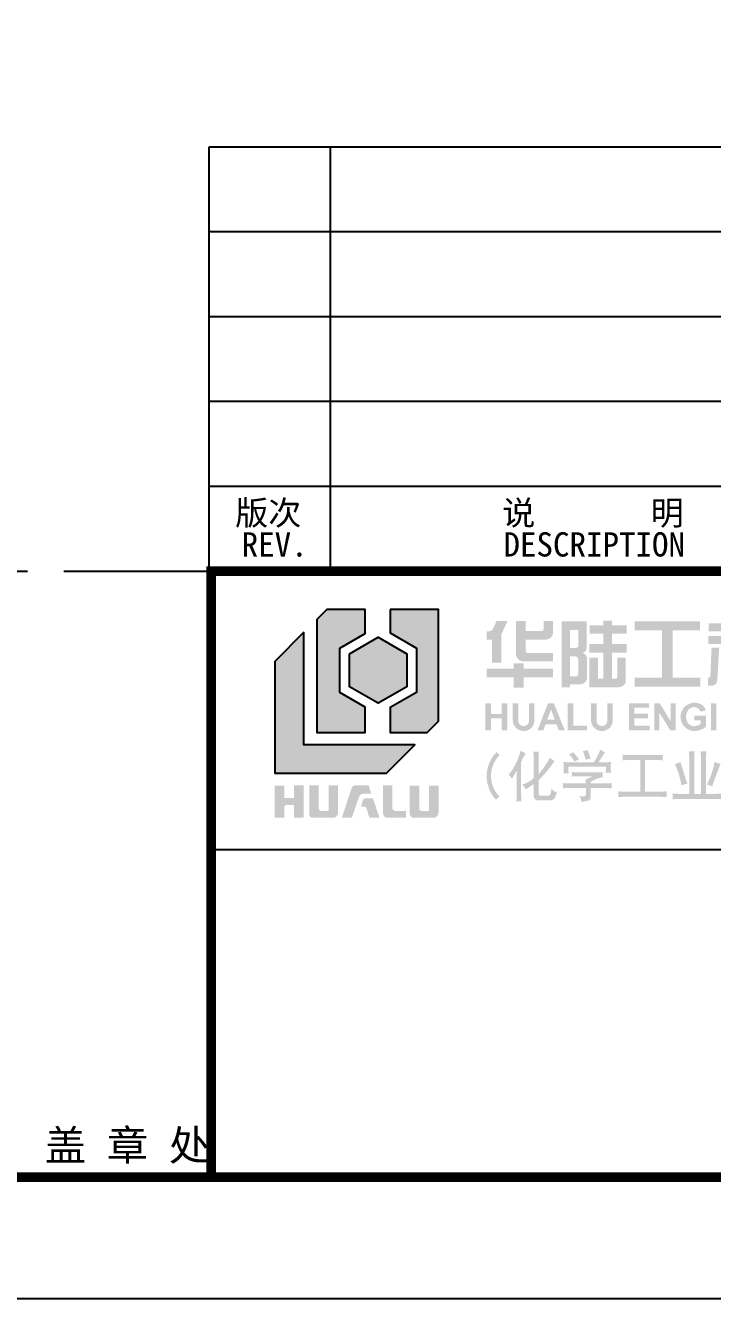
# Model space of a CAD drawing. Extents: x 0 to 2080, y 0 to 420.
# Drawn here: x 1874.7 to 1931.3, y 0 to 105 of the extents above; entities that cross this region are included whole.
import ezdxf

# ---------------------------------------------------------------- set-up
doc = ezdxf.new("R2010")
doc.units = 0
doc.header["$MEASUREMENT"] = 0
doc.linetypes.add('ACAD_ISO02W100', pattern=[15, 12, -3])
doc.layers.get('0').update_dxf_attribs({"linetype": 'CONTINUOUS'})
doc.layers.add('水印', color=254, linetype='ACAD_ISO02W100')
doc.styles.add('HUALUC', font='SimSun.ttf')

# ---------------------------------------------------------------- blocks, each defined once
blk = doc.blocks.new('HLYBA0')
at = {"linetype": 'Continuous'}
h = blk.add_hatch(color=7, dxfattribs=at)
h.paths.add_polyline_path([(24.93222823750966, -8.048840967525315), (24.93222823750966, -7.598507990234609), (25.77402860716961, -7.598507990234623), (25.77402860716961, -8.048840967525294), (28.18505585249136, -8.048840967525301), (28.18505585249136, -8.76686690288225), (25.77402860716961, -8.766866902882242), (25.77402860716961, -9.620977564131195), (24.93222823750943, -9.620977564131202), (24.93222823750966, -8.766866902882235), (22.72890923726197, -8.766866902882228), (22.72890923726186, -8.048840967525308)])
edge = h.paths.add_edge_path()
edge.add_arc((27.5997300054953, -5.05576720475937), 0.5952541142342487, 274.1606651828134, 349.5207869284181)
edge.add_line((28.18505585133585, -5.164031301780739), (28.18505585133585, -4.116708887441092))
edge.add_line((28.18505585133607, -4.116708887441092), (27.41686677807706, -4.116708887441092))
edge.add_line((27.41686677807684, -4.116708887441092), (27.41686677807684, -4.740578300354358))
edge.add_arc((27.24780820658975, -4.777051221204061), 0.1729481845772385, -101.30025479992082, 12.174472329931575, ccw=False)
edge.add_line((27.21391892246061, -4.94664659546217), (25.94055331837671, -4.946646595462177))
edge.add_line((25.94055331837671, -4.946646595462184), (25.94055331837671, -4.116708887442769))
edge.add_line((25.94055331837671, -4.116708887442769), (25.13948884236629, -4.116708887442769))
edge.add_line((25.13948884236629, -4.116708887442769), (25.13948884236629, -6.903086195200174))
edge.add_arc((25.75792325963607, -6.836191360411846), 0.6220418373272385, 186.1735688828309, 271.7387110288935)
edge.add_line((25.77679698857196, -7.457946802480109), (28.18505584919353, -7.457946802480109))
edge.add_line((28.18505584919353, -7.457946802480109), (28.18505584919376, -6.758430460081279))
edge.add_line((28.18505584919376, -6.758430460081271), (26.14756750664787, -6.758430460081271))
edge.add_arc((26.11503707160318, -6.586871500716832), 0.1746158805561691, 177.7709517019782, 280.7367665130137, ccw=False)
edge.add_line((25.94055331837671, -6.580079917515036), (25.94055331837694, -5.649452539773392))
edge.add_line((25.94055331837694, -5.649452539773392), (27.64291777577864, -5.649452539773392))
edge = h.paths.add_edge_path()
edge.add_line((23.93531815699214, -7.556429163319933), (23.93531815699203, -5.201825655697412))
edge.add_line((23.93531815699191, -5.201825655697633), (24.44842124943534, -4.116708887459531))
edge.add_line((24.44842124943546, -4.116708887459538), (23.5454722460745, -4.116708887459531))
edge.add_line((23.5454722460745, -4.116708887459531), (23.21797953498844, -4.806747697469746))
edge.add_arc((22.95252021297404, -4.659991501286413), 0.303324962313605, 275.65172061122024, 331.0644825458471, ccw=False)
edge.add_line((22.9823920333979, -4.961841972724038), (22.71973247155154, -4.961841972724038))
edge.add_line((22.71973247155177, -4.961841972724038), (22.71973247155177, -5.652291927040039))
edge.add_line((22.71973247155177, -5.652291927040039), (23.16737956653947, -5.652291927040046))
edge.add_line((23.16737956653958, -5.652291927040032), (23.16737956653958, -7.556429163319926))
edge.add_line((23.16737956653935, -7.556429163319933), (23.93531815699214, -7.556429163319926))
h = blk.add_hatch(color=7, dxfattribs=at)
edge = h.paths.add_edge_path()
edge.add_line((33.06038035514098, -6.011151393647054), (33.06038035514075, -5.171365444484501))
edge.add_line((33.06038035514075, -5.171365444484508), (34.2665654607074, -5.171365444484501))
edge.add_line((34.26656546070762, -5.171365444484493), (34.26656546070762, -4.476617151201872))
edge.add_line((34.2665654607074, -4.476617151201864), (33.06038035514075, -4.476617151201864))
edge.add_line((33.06038035514075, -4.476617151201864), (33.06038035514075, -4.092535969892779))
edge.add_line((33.06038035514075, -4.092535969892772), (32.33944471394602, -4.092535969892779))
edge.add_line((32.3394447139458, -4.092535969892786), (32.33944471394602, -4.47661715120185))
edge.add_line((32.3394447139458, -4.476617151201857), (31.22144609015663, -4.476617151201857))
edge.add_line((31.22144609015686, -4.476617151201843), (31.22144609015663, -5.171365444484501))
edge.add_line((31.22144609015663, -5.171365444484501), (32.3394447139458, -5.171365444484501))
edge.add_line((32.33944471394602, -5.171365444484501), (32.33944471394602, -6.011151393647062))
edge.add_line((32.33944471394602, -6.011151393647054), (31.17735285603476, -6.011151393647054))
edge.add_line((31.17735285603453, -6.011151393647054), (31.17735285603453, -6.722014978732496))
edge.add_line((31.17735285603453, -6.722014978732503), (32.3394447139458, -6.72201497873251))
edge.add_line((32.3394447139458, -6.72201497873251), (32.3394447139458, -8.88415044776945))
edge.add_line((32.3394447139458, -8.884150447769443), (31.88888793332922, -8.884150447769443))
edge.add_line((31.88888793332922, -8.884150447769443), (31.88888793332922, -7.133850305810775))
edge.add_line((31.88888793332922, -7.133850305810782), (31.18832020983291, -7.133850305810789))
edge.add_line((31.18832020983314, -7.133850305810782), (31.18832020983291, -9.578003440676682))
edge.add_line((31.18832020983291, -9.578003440676682), (33.62803163810167, -9.578003440676682))
edge.add_arc((33.63039928578405, -9.016633967444037), 0.5613744661391764, 269.7583491413719, 364.8133406618306)
edge.add_line((34.18979397999783, -8.969529112933401), (34.18979397999783, -7.133850305946034))
edge.add_line((34.18979397999783, -7.133850305946034), (33.48721187453748, -7.133850305946027))
edge.add_line((33.48721187453748, -7.133850305946034), (33.48721187453748, -8.705349239762555))
edge.add_arc((33.31259278553921, -8.707335046269947), 0.174630380146346, -91.92975922296779, 0.6515520608459155, ccw=False)
edge.add_line((33.30671223239028, -8.881866386620956), (33.06038035514075, -8.881866386620963))
edge.add_line((33.06038035514098, -8.881866386620963), (33.06038035514075, -6.72201497873251))
edge.add_line((33.06038035514098, -6.722014978732503), (34.25537427361178, -6.722014978732503))
edge.add_line((34.25537427361178, -6.722014978732503), (34.25537427361178, -6.011151393647069))
edge.add_line((34.25537427361178, -6.011151393647054), (33.06038035514075, -6.011151393647054))
edge = h.paths.add_edge_path()
edge.add_arc((30.40931634906883, -8.769156716347894), 0.5804836474925398, 265.5785687629154, 359.6429218461306)
edge.add_line((30.98978872355156, -8.772774377005902), (30.98978872355156, -7.23701109463191))
edge.add_arc((30.51527712132565, -7.218739360655945), 0.4748632612759991, 357.7948352123997, 436.6539677714372)
edge.add_arc((30.51999357711202, -6.316950733692018), 0.4520875199434312, 283.4164971948047, 353.7812052295543)
edge.add_line((30.96942078053485, -6.365923323087898), (30.96942078053485, -4.148044184071559))
edge.add_line((30.96942078053485, -4.148044184071566), (28.89994826161387, -4.148044184071559))
edge.add_line((28.89994826161387, -4.148044184071551), (28.89994826161433, -9.599490503684251))
edge.add_line((28.89994826161433, -9.599490503684237), (29.59671096476973, -9.599490503684244))
edge.add_line((29.5967109647695, -9.599490503684244), (29.5967109647695, -9.347912836413535))
edge.add_line((29.5967109647695, -9.347912836413535), (30.36456572345514, -9.347912836413528))
edge = h.paths.add_edge_path(flags=16)
edge.add_arc((30.07816897420889, -8.493391431416924), 0.1958876928264987, 263.6597967307662, 367.3792875275409)
edge.add_line((30.27243425803294, -8.468232184575072), (30.27243425803294, -7.315370225796684))
edge.add_arc((30.01406164686819, -7.293557282500011), 0.2592917482207857, 355.1742836160902, 457.116848267039)
edge.add_line((29.98193714318927, -7.036263234844853), (29.59671095371618, -7.036263234844853))
edge.add_line((29.59671095371618, -7.036263234844853), (29.59671095371596, -8.688081018789))
edge.add_line((29.59671095371596, -8.688081018788992), (30.05653675819485, -8.688081018788992))
edge = h.paths.add_edge_path(flags=16)
edge.add_arc((30.07460511895147, -6.138491521001434), 0.2015271328509853, 260.1342859016388, 370.9931091100915)
edge.add_line((30.27243425404549, -6.100062123619324), (30.27243425404549, -4.848164238246291))
edge.add_line((30.27243425404549, -4.848164238246291), (29.59671096457669, -4.848164238246305))
edge.add_line((29.59671096457669, -4.848164238246305), (29.59671096457669, -6.337038477154906))
edge.add_line((29.59671096457646, -6.337038477154906), (30.04007554499913, -6.337038477154906))
for points in [[(38.0507501720142, -4.881290125438525), (40.30107211720497, -4.881290125438518), (40.30107211720519, -4.149834771828885), (34.91610139223803, -4.149834771828893), (34.91610139223826, -4.881290125438504), (37.17269039570874, -4.881290125438518), (37.17269039570874, -8.795516325591464), (34.90737227288378, -8.795516325591464), (34.90737227288378, -9.531448145253421), (40.34292712099227, -9.531448145253421), (40.34292712099204, -8.795516306378701), (38.05075017201398, -8.795516306378701)], [(23.95859580645151, -13.13500725785577), (24.41139083349572, -13.13500725785577), (24.41139083349572, -10.89587648998007), (23.95859580645151, -10.89587648998007), (23.95859580645151, -11.7768459724016), (23.07225455891592, -11.77684597240161), (23.07225455891569, -10.89587648998007), (22.61945952259327, -10.89587648998006), (22.61945952259327, -13.13500725785577), (23.07225455891557, -13.13500725785577), (23.0722545589158, -12.15555541454064), (23.95859580645163, -12.15555541454064)], [(30.99046019398884, -12.75629783101806), (30.99046019398884, -13.13500727401481), (29.40981830250917, -13.13500727401481), (29.40981830250894, -10.91557296214222), (29.86283716237108, -10.91557296214222), (29.86283716237085, -12.75629783101806)], [(36.10393295656354, -10.8958764903629), (34.44495282399248, -10.89587649036291), (34.44495282399248, -13.13500725780293), (36.14668325459274, -13.13500725780293), (36.14668325459274, -12.75629781564163), (34.8977478599254, -12.75629781564164), (34.89774785992563, -12.14839306102106), (36.01798471430357, -12.14839306102106), (36.01798471430379, -11.76968361888428), (34.89774785992563, -11.76968361888429), (34.89774785992608, -11.27369063792923), (36.10393295656354, -11.27369063792923)], [(37.86139544877778, -13.13500725426768), (38.31284755175307, -13.13500725426768), (38.31284755175329, -10.89587648998971), (37.89496898304901, -10.89587648998972), (37.89496898304787, -12.39587554761063), (36.97065738545643, -10.89587648998972), (36.5332265208915, -10.89587648998972), (36.5332265208915, -13.13500725426767), (36.95065743672194, -13.13500725426767), (36.95065743672194, -11.65956244332713)], [(41.66594810902552, -10.89587648997399), (41.21427218756548, -10.89587648997399), (41.21427218756548, -13.13500725779571), (41.66594810902598, -13.1350072577957)], [(37.24963165833788, -15.15205250417187, -0.007553238226943208), (36.65135731960959, -15.17400342388301), (34.40133412551677, -15.17400342388301, 0.004201386428199755), (33.9140860258085, -15.15336912076879, -0.1161818053495786), (33.91259110324381, -15.6102437676528, -0.01765227574520601), (34.57171062316547, -15.58294932211059), (35.38859289967581, -15.58294932211059), (35.38859289967559, -18.20115235059483), (34.24976365547423, -18.20115235059484, -0.006388614258458822), (33.56374492657005, -18.16955820569768, -0.08582836807658802), (33.55919685898698, -18.64127461556782, -0.01019256913168202), (34.34266522535745, -18.60906999149678), (36.98849203848681, -18.60906999149678, -0.002384713575723986), (37.56918153059837, -18.64314718287133, -0.09047999418276725), (37.56173860272747, -18.16872915296724, 0.00052946930700302), (37.00739807240143, -18.20115235059484), (35.78229852134245, -18.20115235059483), (35.78229852134245, -15.58294932211059), (36.69581377229974, -15.58294932211059, -0.006453709510612392), (37.24574710572415, -15.60613321617192, -0.08138782027391274)], [(10.46488463681135, -17.68437958664379), (9.687801721520714, -17.68437958664376), (9.687801721520827, -19.79798433609351), (9.112044155725698, -19.79798433609355, -0.3811316381050013), (8.870246174333829, -19.58751649328319), (8.870246174333829, -17.68437958664377), (8.08896163913937, -17.68437958664379), (8.08896163913937, -20.01548704418358, 0.4276261920957896), (8.345837566066393, -20.34973227214782), (10.08953714784991, -20.34973227214782, 0.365559569217509), (10.46488463681135, -19.96703930640013)], [(12.99001442732288, -17.68437958664383), (11.8353984841583, -17.68437958664383, 0.3106033813557594), (11.55608153351864, -17.96746066020371), (10.77513970932512, -20.34973227214782), (11.59988476599676, -20.3497322721478), (12.15903789447407, -18.71759999999928, -0.3333644104017255), (12.53777090039432, -18.36286186144071), (13.2180260725421, -18.36286186144072)], [(14.9412618429667, -17.68437958664379), (14.15996923215675, -17.68437958664379), (14.15996923215664, -19.97720430341463, 0.2983446953945595), (14.46799940900439, -20.34973227214782), (16.05840724838743, -20.34973227214782), (16.05840724838743, -19.78502874741955), (15.21831151395861, -19.78502874741957, -0.3878476510531243), (14.94126184296681, -19.53606679508049)], [(17.16032179501053, -17.70031579566474), (16.37896617955357, -17.70031579566474), (16.37896617955357, -20.01813750893519, 0.3859801493518384), (16.72236076296815, -20.34973227214782), (18.38852660339978, -20.34973227214782, 0.3844130114546083), (18.75496322054369, -19.92186292191073), (18.75496322054369, -17.70031579566474), (17.97361188039963, -17.70031579566471), (17.9736118803994, -19.79832139328246), (17.34905439648082, -19.79832139328243, -0.3964546578494246), (17.16032179501053, -19.57644028932769)]]:
    blk.add_hatch(color=7, dxfattribs=at).paths.add_polyline_path(points)
h = blk.add_hatch(color=7, dxfattribs=at)
h.paths.add_polyline_path([(43.71505268513715, -5.361167810780742), (42.75484966694808, -5.361167810780749), (42.7548496669483, -4.961866602166801), (43.22981675041251, -4.961866602166793, 0.3827046390557697), (43.75646005501312, -4.474686861969545), (43.75646005501312, -4.05135241161058), (43.0295179087318, -4.051352411610573), (43.0295179087318, -4.183199108027281, -0.4082837263854841), (42.85241690201474, -4.317254785878447), (41.03454188191449, -4.317254785878433), (41.03454188191449, -4.982458368640096), (42.03391402201351, -4.982458368640096), (42.03391402201351, -5.361167812843298), (40.98977717243042, -5.361167812843298), (40.98977717243065, -6.016523157452738), (42.03391402089142, -6.016523157452745), (42.03391402089119, -9.614710505749542), (42.75484966694808, -9.61471050574955), (42.7548496669483, -6.016523157452767), (43.71505268513692, -6.016523157452752)])
h.paths.add_polyline_path([(41.89165698044872, -6.319187393680927), (41.26019975965551, -6.324663455791601), (41.1635116930936, -8.621836570318784, -0.5380464515000761), (40.97231893557455, -8.80538533037759), (40.97127132319633, -9.458442501702145, 0.0708340181110298), (41.47842045436209, -9.416492206037283, 0.2587276943092455), (41.73714354838262, -8.939269561687972)])
h.paths.add_polyline_path([(43.50511248932889, -6.331666712161194), (42.9030208550912, -6.331666712161173), (43.01926607028622, -8.699722646327793, 0.08004483874958555), (43.10361473870739, -9.202897788686428, 0.3282836431167593), (43.74795474659732, -9.450677334461275), (43.74795474659732, -8.820035477479337, -0.3351222209647388), (43.62085626995986, -8.618778025461232)], flags=17)
h.paths.add_polyline_path([(46.39287760579168, -6.476704370840643), (43.85785210783342, -6.47670437084065), (43.8578521078332, -7.107886774182923), (44.77396188747093, -7.107886774182937), (44.77396188747116, -7.722058579585863), (43.88135358085856, -7.722058579585863), (43.88135358085833, -8.350555109380586), (44.77396188747116, -8.3505551093806), (44.77396188747116, -8.937868097637683), (43.82808357655517, -8.937868097637676), (43.82808357655517, -9.563678738766534), (46.40205437256031, -9.563678738766527), (46.40205437256031, -8.93786809763769), (45.49758341633787, -8.937868097637683), (45.49758341633833, -8.350555109380593), (46.40205436773749, -8.350555109380593), (46.40205436773749, -7.722058579585863), (45.49758341633833, -7.722058579585863), (45.49758341633833, -7.107886774182916), (46.39287760579145, -7.107886774182909)])
h.paths.add_polyline_path([(46.36870466265214, -5.562568418081788), (46.36870466265214, -4.164159479481874), (43.86971475643418, -4.164159479481867), (43.86971475643418, -6.063973749824619), (45.75462701478068, -6.063973749824612, 0.3668491150912299)])
h.paths.add_polyline_path([(45.46135439191971, -5.44174428783171), (44.59624599014433, -5.441744287831703), (44.59624599014433, -4.792656000478324), (45.63680166269296, -4.792656000478324), (45.63680166269296, -5.263052955813649, -0.5293496798329825)], flags=16)
h = blk.add_hatch(color=7, dxfattribs=at)
edge = h.paths.add_edge_path()
edge.add_arc((25.76841914922807, -12.29810527564656), 0.895530613979064, 184.8146966807109, 354.5639741121456)
edge.add_line((26.6599221996064, -12.3829427186797), (26.6599221996064, -10.89587648998007))
edge.add_line((26.6599221996064, -10.89587648998006), (26.20735098884779, -10.89587648998007))
edge.add_line((26.20735098884779, -10.89587648998007), (26.20735098884779, -12.31157188872352))
edge.add_arc((25.76821784818094, -12.35100869843111), 0.4409004164114911, -185.1098382611426, 5.1317407402390245, ccw=False)
edge.add_line((25.32906966407586, -12.31173975919107), (25.32906966407586, -10.89587648998007))
edge.add_line((25.32906966407609, -10.89587648998006), (24.87604853802759, -10.89587648998006))
edge.add_line((24.87604853802759, -10.89587648998007), (24.87604853802759, -12.37327024647345))
h = blk.add_hatch(color=7, dxfattribs=at)
h.paths.add_polyline_path([(28.47880630241229, -12.62916603685544), (28.67139782244885, -13.13500726802675), (29.15913594386916, -13.13500726802675), (28.25533644346024, -10.89587648632622), (27.78239729115103, -10.89587648632622), (26.91105221532985, -13.13500724925805), (27.39110614040464, -13.13500724925805), (27.57675729034258, -12.62916603685544)])
h.paths.add_polyline_path([(27.71607779916621, -12.24956130443424), (28.33427745042309, -12.24956130443424), (28.01950596162874, -11.42281463667251)], flags=16)
h = blk.add_hatch(color=7, dxfattribs=at)
edge = h.paths.add_edge_path()
edge.add_line((32.66038852631755, -10.89587648346839), (33.11295973707615, -10.89587648346838))
edge.add_line((33.11295973707615, -10.89587648346839), (33.11295973707615, -12.38294271216802))
edge.add_arc((32.22145668669782, -12.29810526913489), 0.895530613979064, 184.8146966807109, 354.56397411214556, ccw=False)
edge.add_line((31.32908607549734, -12.37327023996178), (31.32908607549734, -10.89587648346839))
edge.add_line((31.32908607549734, -10.89587648346838), (31.78210720154584, -10.89587648346838))
edge.add_line((31.78210720154561, -10.89587648346839), (31.78210720154561, -12.31173975267939))
edge.add_arc((32.22125538565069, -12.35100869191943), 0.4409004164114911, 174.8901617388574, 365.131740740239)
edge.add_line((32.66038852631755, -12.31157188221184), (32.66038852631755, -10.89587648346839))
h = blk.add_hatch(color=7, dxfattribs=at)
edge = h.paths.add_edge_path()
edge.add_arc((40.10061178793012, -12.1630289843072), 0.9586606111516406, 285.3808773381581, 317.5550476018266)
edge.add_line((40.80803245185371, -12.81001134235688), (40.80803245185371, -11.93441774976359))
edge.add_line((40.80803245185393, -11.93441774976359), (39.83551913869178, -11.93441774976358))
edge.add_line((39.83551913869155, -11.93441774976358), (39.83551913869132, -12.31223190809121))
edge.add_line((39.83551913869155, -12.3122319080912), (40.35546123037443, -12.31223190809121))
edge.add_line((40.35546123037443, -12.31223190809121), (40.35546123037443, -12.59875263481685))
edge.add_arc((39.75131504363685, -11.79943594664098), 1.001947994132375, 285.0096477399784, 307.08302134018527, ccw=False)
edge.add_arc((39.81948770670988, -12.175996917422), 0.621386841008641, 192.0828717870419, 287.9316068787238, ccw=False)
edge.add_arc((40.07849389007811, -12.00219667700085), 0.9183575456855706, 136.8424319202946, 199.3226378320234, ccw=False)
edge.add_arc((39.80502083589477, -11.79371012700047), 0.577319606823032, 20.501351475675108, 133.3695585525896, ccw=False)
edge.add_line((40.34577528676459, -11.59151578413507), (40.77819047753019, -11.49890418986959))
edge.add_arc((40.05481077563513, -11.63841278689249), 0.7367094690289869, 10.91585604857311, 65.9639001066397)
edge.add_arc((39.86638409357988, -12.02646915802737), 1.167949810383061, 65.2757188493905, 294.7242811506095)
h = blk.add_hatch(color=7, dxfattribs=at)
edge = h.paths.add_edge_path()
edge.add_arc((25.51823473226432, -16.89401983801932), 2.440870155862709, 135.3221515658221, 224.1227438515912)
edge.add_line((23.76605610293257, -18.59334828440461), (23.49555958704195, -18.86567503192714))
edge.add_arc((25.55293708421004, -16.91617629182269), 2.834316055686553, 135.7024644637031, 223.457775012423, ccw=False)
edge.add_line((23.52435253449107, -14.93673388847676), (23.78260185721808, -15.17779559834666))
h = blk.add_hatch(color=7, dxfattribs=at)
h.paths.add_polyline_path([(26.99789575753653, -15.47750987409504, -0.01378930181551932), (27.02908853746953, -14.88891523340209, -0.06305909139999626), (26.57028227061255, -14.89231915785162, 0.00109389120565188), (26.6041901381368, -15.52696334105504), (26.6041901381368, -17.08828844013453, -0.09503317064442121), (25.63911759995358, -17.62341610604886, -0.1199915018790186), (25.93383820973941, -17.99546706859294, 0.0353424863069556), (26.6041901381368, -17.55229774552689), (26.6041901381368, -18.58050428661202, 0.4384592747612329), (26.96374595995599, -18.90087321738481), (27.9666282813514, -18.90087321738481, 0.2748767983117025), (28.34614975816112, -18.70286523066039), (28.51503342708679, -18.26610316071265, -0.1584560709067637), (28.04538880650534, -17.92958017247659, -0.1228098097137134), (27.98536046303138, -18.38731369767903, -0.2904277613136614), (27.71444525903962, -18.52792738637602), (27.30475956062924, -18.52792738637602, -0.2341479021571672), (27.02915724415539, -18.45097138200263, -0.07914160688490895), (26.99789575753653, -18.15765680483901), (26.99789575753653, -17.2577281051428, 0.04677279512047924), (28.32058609144087, -15.6668646693321, -0.03445474835872361), (27.92297488267718, -15.40454392485353, -0.0598417904829204), (26.99789575753653, -16.76239729274712)])
h.paths.add_polyline_path([(25.55512917124747, -15.76921550071246, -0.03327556248868553), (25.93793739719399, -15.02168507585301, -0.02536258885386983), (25.50918758156354, -14.82260656786168, -0.1133358986679736), (24.52302826870505, -16.80938875570784, -0.08871741672171443), (24.79952180589669, -17.1219737311239, 0.02654176919974387), (25.20260708263118, -16.4335658702268), (25.20260708263118, -18.30848461191579, 0.0002160842259609877), (25.17374187621112, -19.00670410805443, -0.05419648546010378), (25.58615385042208, -19.00705564742715, -0.004545232126001841), (25.55512917124747, -18.40956411723571)])
h = blk.add_hatch(color=7, dxfattribs=at)
edge = h.paths.add_edge_path()
edge.add_line((31.94086568891362, -15.76985805736347), (32.57790935662547, -15.76985805736348))
edge.add_arc((29.67096734307279, 34.70849167606626), 50.56198279024077, 273.2959032015491, 273.7429320397079)
edge.add_arc((37.41439426377065, -16.20786432013507), 4.46671909984881, 174.0603143736183, 185.6139813088966)
edge.add_arc((32.7738375063343, -18.67140962909011), 2.035970196075373, 84.49652479734043, 96.76832890246011)
edge.add_arc((29.43793637161161, -16.267213672329), 3.119480427670694, 352.9584395521095, 362.3607363412114)
edge.add_line((32.55476927144741, -16.13871926341722), (29.45540729984918, -16.13871926341723))
edge.add_arc((33.79930090256539, -16.25352925450812), 4.345410563545634, 178.486013367469, 185.8533054154903)
edge.add_arc((29.23305838109604, -19.61897790743478), 2.932421909516191, 85.237075630643, 93.5713974680514)
edge.add_arc((20.73234517957201, -16.2313383291764), 8.330805993510033, 356.828417705235, 363.3424446040778)
edge.add_arc((30.26838390639637, 0.4601256087771262), 16.25156050440958, 265.6968782919274, 267.0472134034326)
edge.add_line((29.4312166439604, -15.76985805736348), (31.54649698723256, -15.76985805736348))
edge.add_arc((27.49394847619055, -12.97886510173837), 4.920649460457154, 325.4447886479749, 339.1413602674152)
edge.add_arc((33.5001893723213, -12.75121672439112), 2.429394124625378, 234.5774313681299, 244.9119884020646)
edge.add_arc((51.48106246589737, -27.82497241370842), 22.95964007182597, 145.8955183637924, 148.3279352332065)
edge = h.paths.add_edge_path()
edge.add_line((30.89842210919051, -17.88454293285107), (29.55560341653427, -17.88454293285108))
edge.add_arc((13.74377708275529, 270.996134286), 289.313082183353, 273.0227785365816, 273.1329469125804, ccw=False)
edge.add_arc((26.44681129588344, -17.68258936560714), 2.563805562322785, 354.8121578181864, 364.4072623705945)
edge.add_arc((29.73539899997559, -9.111380857601254), 8.406155168924357, 265.0019255568209, 268.7965255616894)
edge.add_line((29.55884412843193, -17.5156817268805), (30.89741238122065, -17.5156817268805))
edge.add_arc((29.52159551552859, -17.48110551084209), 1.376251271620984, 358.5603793757093, 372.7827263951821)
edge.add_arc((30.56462059126125, -15.74868010183327), 1.458916396391782, 281.8310825654836, 306.5412796895625)
edge.add_line((31.43326201675882, -16.92081453335987), (30.2039704632939, -16.92081453335987))
edge.add_arc((24.50739495414314, 76.67260025574762), 93.76661593774931, 273.19538943399954, 273.4830183797714, ccw=False)
edge.add_arc((28.33745261776403, -16.755027077626), 1.409902965996329, 352.1237232392962, 367.3430052837884)
edge.add_arc((40.32003869680193, 162.9558433230299), 179.8423989393249, 266.626027808096, 266.794460911674)
edge.add_line((30.26360615968747, -16.60516753644868), (31.83925115662237, -16.60516753644868))
edge.add_arc((31.58309978951934, -9.233085428859575), 7.376530900355811, 271.990006360773, 275.4734323468222)
edge.add_arc((35.05761827121773, -16.77068525665977), 2.777746174979466, 175.9806421232105, 184.9573364467161)
edge.add_arc((32.62484464007684, -19.35821261010819), 2.371215053023571, 98.11158744952937, 124.1825339650863)
edge.add_line((31.29262199242248, -17.39662049023149), (31.29262199242226, -17.5156817268805))
edge.add_line((31.29262199242203, -17.5156817268805), (32.44510299250601, -17.5156817268805))
edge.add_arc((32.07093364215984, -4.807159653341408), 12.71402910160146, 271.6864378923192, 274.3526570970613)
edge.add_arc((34.02310689414685, -17.69519768206888), 1.009469459189876, 167.9536807276893, 192.5916396502506)
edge.add_arc((246.7128036238403, 4438.52295811433), 4461.557864108542, 267.24669023501673, 267.25491530906845, ccw=False)
edge.add_line((32.39817650009718, -17.88454293285108), (31.29262199242248, -17.88454293285108))
edge.add_line((31.29262199242248, -17.88454293285108), (31.29262199242248, -18.62885627767231))
edge.add_arc((31.04037796677653, -18.6826667511063), 0.2579197850597452, -77.18692296904447, 12.042230710154513, ccw=False)
edge.add_line((31.09757711019506, -18.93416401454559), (30.52504265916878, -19.04573091733084))
edge.add_arc((29.84536157471985, -19.01068749769922), 0.6805838800744192, 357.0485220473578, 402.0555380459453)
edge.add_arc((30.60714704409975, -17.44165450635023), 1.142303534935663, 257.0261305327427, 279.5827377395637)
edge.add_arc((30.69939616816509, -18.38717255261642), 0.2056503517159279, 298.4316054079701, 374.5820728790983)
edge.add_line((30.89842210919051, -18.33539667058787), (30.89842210919051, -17.88454293285108))
edge = h.paths.add_edge_path(flags=17)
edge.add_arc((31.54849118946731, -17.77190994983914), 2.312129017563339, 96.2733912453472, 106.5378604308898)
edge.add_arc((25.96241559835335, -16.85291011641513), 5.095876482996268, 14.75070465743511, 23.18728982871465)
edge.add_arc((30.1919629634815, -11.40865250624886), 3.467756995299858, 277.5344127838421, 284.1961895583167)
edge.add_arc((-52.34056138452354, -45.22248230046462), 88.76959971617688, 19.580100803402672, 20.062504334042387, ccw=False)
edge = h.paths.add_edge_path(flags=17)
edge.add_arc((30.51796720198331, -16.49904182940688), 0.9664824263001404, 100.7310915243037, 126.0154745844157)
edge.add_arc((27.99260046443396, -16.67848234142252), 2.18036937870398, 26.15730500914584, 45.82691704885131)
edge.add_arc((28.88864759176818, -13.46536544582479), 1.763121983580604, 290.7026587982946, 303.5237801355312)
edge.add_arc((19.25847326071994, -23.63706044943584), 13.71733783995775, 36.127887146713476, 39.373214704108705, ccw=False)
h = blk.add_hatch(color=7, dxfattribs=at)
h.paths.add_polyline_path([(42.00452665096191, -15.90698479119262, -0.02011160059465972), (41.51144112970655, -15.74744519126818, -0.07667566576398112), (40.87145538270261, -17.60287993523475, -0.04773891443197009), (41.30896728595917, -17.75247295513665, -0.01279519702707156)], flags=17)
h.paths.add_polyline_path([(40.79511050141059, -15.50310841200542), (40.79510456903199, -15.50321735748656, 0.002504408920646432), (40.82657236921273, -14.86662012215092, -0.06289325440162856), (40.36727115129452, -14.86496004622452, 0.000882893171390004), (40.39172065435241, -15.51944169132241), (40.39172065435241, -18.38680295040835), (39.83119049342122, -18.38680295040835), (39.83119049342122, -15.51944169131946, 0.0008828931713860623), (39.85563999647934, -14.86496004622452, -0.06289325440165994), (39.3963387785609, -14.86662012215092, 0.002503980211565064), (39.42780064636304, -15.50310841200563), (39.42780064636304, -18.38643776219256, -0.0176796887330067), (38.03263096592923, -18.34869903799812, -0.05878008407742265), (38.04129008748055, -18.82162513846038, -0.01178350746367202), (38.93261660332837, -18.78879637520736), (41.29950987949883, -18.78879637520736, -0.005075709612950449), (42.12208084357781, -18.81750671423369, -0.04546149038012984), (42.11774837237908, -18.35124332754403, -0.01659392934854535), (40.79511050141059, -18.3856441259757)])
h.paths.add_polyline_path([(38.68950230627797, -15.75044835169625, -0.05562023784989813), (38.24155474558279, -15.91788308278941, -0.06315848897443957), (38.78337724568792, -17.66981118761806, -0.0424716843838613), (39.25502694993838, -17.53612636672434, 0.000689406073168876)], flags=17)
h = blk.add_hatch(color=7, dxfattribs=at)
edge = h.paths.add_edge_path()
edge.add_line((6.836320336156177, -18.72983655137952), (6.836320336156177, -17.67809999999999))
edge.add_line((6.836320336156177, -17.67809999999999), (7.617600003869029, -17.67809999999999))
edge.add_line((7.617600003869029, -17.67809999999999), (7.617600003869029, -20.35037213876987))
edge.add_line((7.617600003869029, -20.35037213876987), (6.83662865369638, -20.35037213876983))
edge.add_line((6.83662865369638, -20.35037213876983), (6.83662865369638, -19.29292554807466))
edge.add_line((6.83662865369638, -19.29292554807466), (6.228710447126105, -19.29292554807466))
edge.add_arc((6.247379965269715, -19.5120007934384), 0.2198693112712853, 94.870958056557, 173.5666659323541)
edge.add_line((6.028895193138965, -19.48736507981288), (6.028895193138965, -20.35037213876983))
edge.add_line((6.028895193138965, -20.35037213876983), (5.241620442807744, -20.35037213876987))
edge.add_line((5.241620442807744, -20.35037213876987), (5.241620442807744, -17.68610838181495))
edge.add_line((5.241620442807744, -17.68610838181495), (6.028825322852413, -17.68610838181495))
edge.add_line((6.028825322852413, -17.68610838181495), (6.028825322852413, -18.72983655137952))
edge.add_line((6.028825322852413, -18.72983655137955), (6.836320336156177, -18.7298365513795))
h = blk.add_hatch(color=7, dxfattribs=at)
edge = h.paths.add_edge_path()
edge.add_line((12.76402183146797, -19.44508582550362), (12.351549270124, -19.44508582550362))
edge.add_line((12.351549270124, -19.44508582550362), (12.49990168570025, -18.93396284331396))
edge.add_arc((12.72001643881299, -18.97932936462577), 0.2247412418624082, 90.88827174411091, 168.3541859402982, ccw=False)
edge.add_line((12.71653235499866, -18.75461513064441), (13.34424095376448, -18.75461513064441))
edge.add_line((13.34424095376448, -18.75461513064441), (13.87652178551843, -20.34973227214782))
edge.add_line((13.87652178551843, -20.34973227214782), (13.05190404448922, -20.34973227214782))
edge.add_line((13.05190404448922, -20.34973227214782), (12.76402183146797, -19.44508582550363))
edge = h.paths.add_edge_path()
edge.add_line((13.21802607254222, -18.36286186144071), (12.99001442732299, -17.68437958664379))
edge.add_line((11.55471264119183, -17.97163648128151), (10.7748470378923, -20.3506250695682))
edge.add_arc((12.58486893156544, -18.79269017902345), 0.4324009795735897, 96.25318422102926, 169.9993895585235)
edge.add_line((13.21802607254222, -18.36286186144071), (12.53777090039409, -18.36286186144071))
edge.add_line((10.77513970932523, -20.34973227214782), (11.59988476599676, -20.3497322721478))
edge.add_line((11.59988476599676, -20.34973227214782), (12.15903789447384, -18.71759999999998))
edge.add_arc((11.90160623169743, -18.02904894756429), 0.3509707027538354, 100.8735322091301, 169.8934162057608)
edge.add_line((11.8353984841583, -17.68437958664383), (12.99001442732299, -17.68437958664383))
at = {"color": 7, "linetype": 'Continuous'}
for points in [[(10.59963746822734, -10.01008003596415), (10.59963746822734, -6.352560752941358), (12.69131887096307, -5.143396598723534), (12.69131887096307, -3.169577481549538), (9.533030554641414, -3.169577481549538), (8.704720603332248, -4.005978772304033), (8.704720603332248, -13.32682764731899), (12.69131887096307, -13.32682764731899), (12.69131887096307, -11.21910387793726)], [(14.76737884378747, -3.169577481549538), (14.76737884378747, -5.100741676329761), (16.93492240016633, -6.352560752941358), (16.93492240016633, -10.01008003596415), (14.76737884378747, -11.26171202958278), (14.76737884378747, -13.32682764731899), (17.80541956638717, -13.32682764731899), (18.75495929713134, -12.37934582949729), (18.75495929713134, -3.169577481549538)], [(7.656213969314535, -5.034093360089415), (5.241487008493436, -7.449334799141312), (5.241487008493436, -16.67430364026675), (14.46037565234781, -16.67430364026675), (16.80489972006239, -14.32463479024565), (7.658178340740733, -14.32379291677735)], [(11.40587162636791, -6.818958654378704), (13.7657364995049, -5.454889781993977), (16.12756574406808, -6.818958654378704), (16.12756574406808, -9.54400952976443), (13.7657364995049, -10.90863965112802), (11.40587162636791, -9.54400952976443), (11.40587162636791, -6.818958654378704)]]:
    blk.add_lwpolyline(points, close=True, dxfattribs=at)
for points in [[(9.533030554641414, -3.169577481549538), (12.69131887096307, -3.169577481549538), (8.704720603332248, -4.005978772304033), (12.69131887096307, -5.143396598723534)], [(8.704720603332248, -4.005978772304033), (10.59963746822734, -6.352560752941358), (12.69131887096307, -5.143396598723534)], [(8.704720603332248, -4.005978772304033), (10.59963746822734, -6.352560752941358), (8.704720603332248, -13.32682764731899), (10.59963746822734, -10.01008003596415)], [(14.76737884378747, -5.100741676329761), (14.76737884378747, -3.169577481549538), (16.93492240016633, -6.352560752941358), (18.75495929713134, -3.169577481549538)], [(16.93492240016633, -6.352560752941358), (16.93492240016633, -10.01008003596415), (18.75495929713134, -3.169577481549538), (18.75495929713134, -12.37934582949729)], [(5.241487008493436, -16.67430364026675), (5.241487008493436, -7.449334799141312), (7.658178340740733, -14.32379291677735), (7.656213969314535, -5.034093360089415)], [(11.40587162636791, -6.818958654378704), (13.7657364995049, -5.454889781993977), (11.40587162636791, -9.54400952976443), (13.7657364995049, -10.90863965112802)], [(13.7657364995049, -10.90863965112802), (16.12756574406808, -9.54400952976443), (13.7657364995049, -5.454889781993977), (16.12756574406808, -6.818958654378704)], [(8.704720603332248, -13.32682764731899), (12.69131887096307, -13.32682764731899), (10.59963746822734, -10.01008003596415), (12.69131887096307, -11.21910387793726)], [(14.76737884378747, -13.32682764731899), (14.76737884378747, -11.26171202958278), (17.80541956638717, -13.32682764731899), (16.93492240016633, -10.01008003596415)], [(16.93492240016633, -10.01008003596415), (17.80541956638717, -13.32682764731899), (18.75495929713134, -12.37934582949729)], [(14.46037565234781, -16.67430364026675), (16.80489972006239, -14.32463479024565), (5.241487008493436, -16.67430364026675), (7.658178340740733, -14.32379291677735)]]:
    blk.add_solid(points, dxfattribs=at)

msp = doc.modelspace()

# ---------------------------------------------------------------- linework, layer by layer
for p, q in [((1889.852295289944, 94.99999999999997), (2069.852295289944, 94.99999999999997)), ((1889.852295289944, 59.99999999999997), (1889.852295289944, 94.99999999999997)), ((1899.852295289944, 59.99999999999997), (1899.852295289944, 94.99999999999997)), ((1889.852295289944, 87.99999999999997), (2069.852295289944, 87.99999999999997)), ((1889.852295289944, 80.99999999999997), (2069.852295289944, 80.99999999999997)), ((1889.852295289944, 73.99999999999997), (2069.852295289944, 73.99999999999997)), ((1889.852295289944, 66.99999999999997), (2069.852295289944, 66.99999999999997)), ((2070, 36.99999999999997), (1890, 36.99999999999997)), ((0, -2.398081733190338e-14), (2080, -2.398081733190338e-14))]:
    msp.add_line(p, q)
at = {"const_width": 0.8}
msp.add_lwpolyline([(2070, 410), (25, 410), (25, 9.999999999999975), (2070, 9.999999999999975)], close=True, dxfattribs=at)
msp.add_lwpolyline([(1890, 9.999999999999975), (1890, 59.99999999999997), (2070, 59.99999999999997)], dxfattribs=at)
at = {"layer": '水印'}
msp.add_line((1817.852295289944, 59.99999999999997), (1889.852295289944, 59.99999999999997), dxfattribs=at)

# ---------------------------------------------------------------- block references
msp.add_blockref('HLYBA0', (1890, 59.99999999999997))

# ---------------------------------------------------------------- texts
at = {"color": 7, "style": 'HUALUC'}
for s, p in [('版次', (1891.982357624602, 63.8)), ('说       明', (1913.992967421755, 63.8)), ('REV.', (1892.514974139856, 61.2)), ('DESCRIPTION', (1914.104461675193, 61.2))]:
    msp.add_text(s, height=2, dxfattribs=at).set_placement(p)
at = {"layer": '水印', "insert": (1889.926147644972, 12.49999999999998), "char_height": 2.5, "width": 72, "attachment_point": 6, "style": 'HUALUC'}
msp.add_mtext('盖 章 处 ', dxfattribs=at)

doc.saveas('drawing.dxf')
